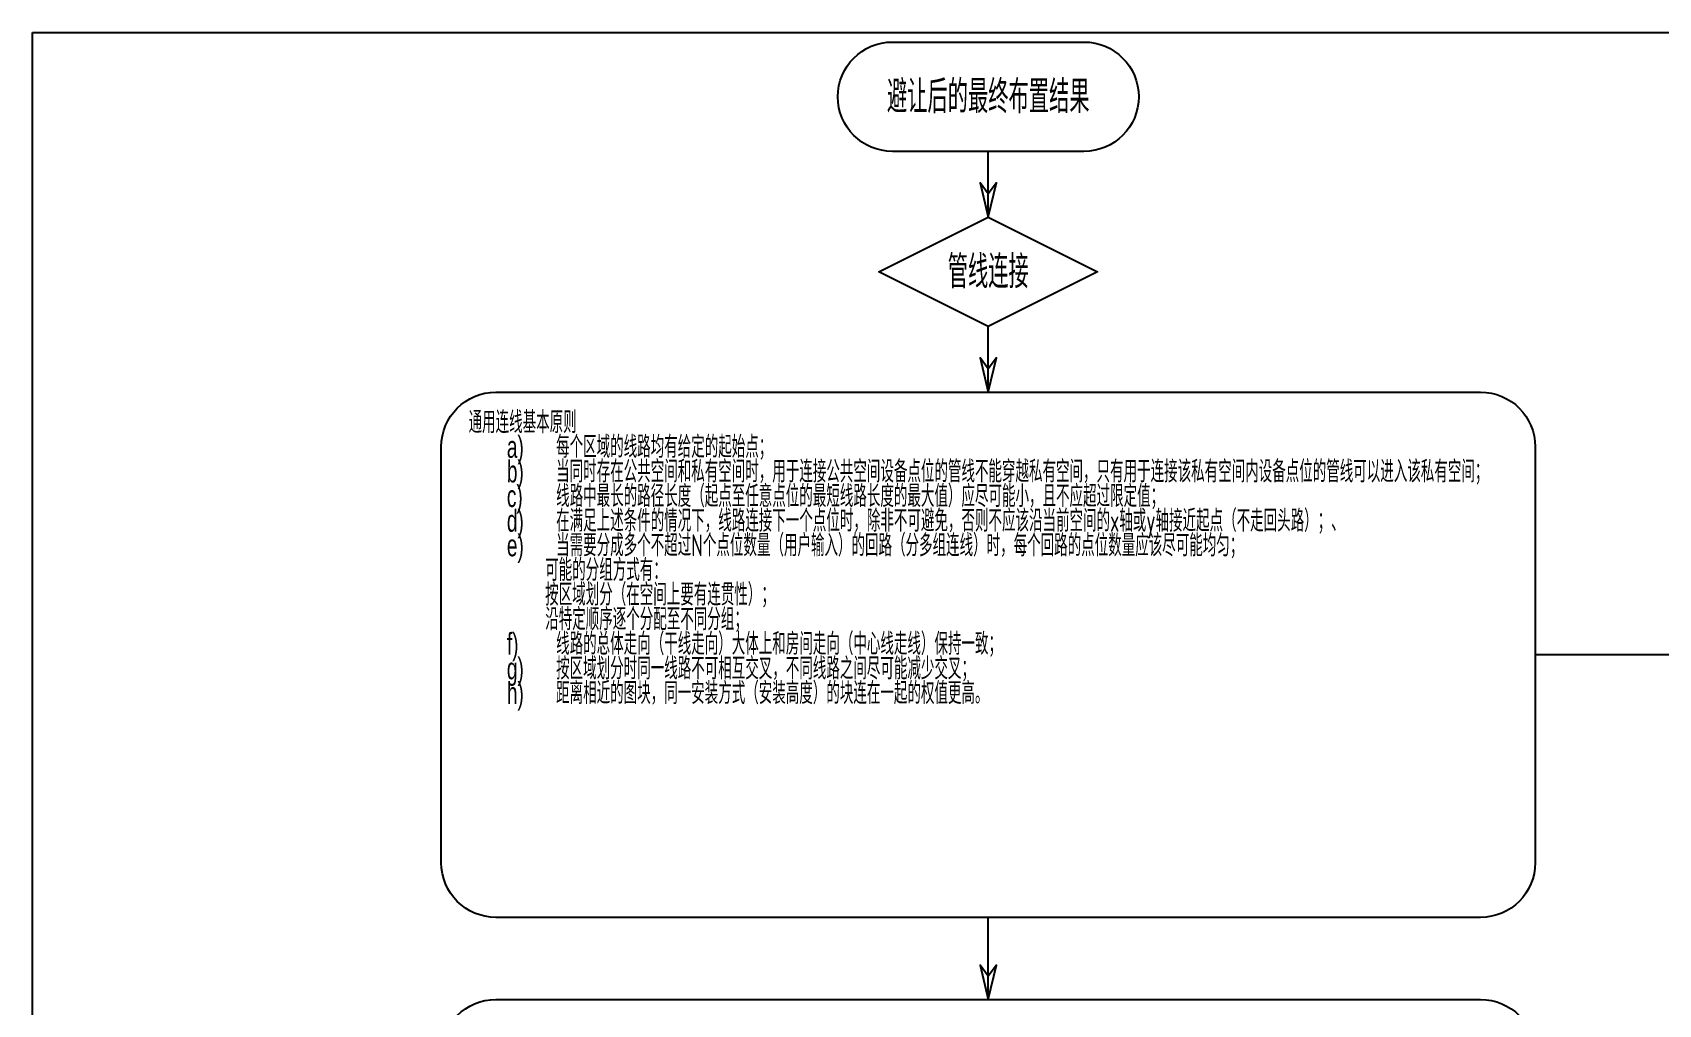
# Model space of a CAD drawing. Header units: millimetres. Extents: x 0 to 4164250, y 0 to 1261500.
# Drawn here: x 3569750 to 3867000, y 242845 to 420500 of the extents above; entities that cross this region are included whole.
import ezdxf
from ezdxf.enums import TextEntityAlignment as Align

# ---------------------------------------------------------------- set-up
doc = ezdxf.new("R2010")
doc.units = ezdxf.units.MM
doc.header["$LTSCALE"] = 1000
for name, color, linetype in [('C-SHET-SHET', 144, 'Continuous'), ('E-UNIV-DIAG', 2, 'Continuous'), ('E-UNIV-NOTE', 6, 'Continuous')]:
    doc.layers.add(name, color=color, linetype=linetype)
doc.styles.add('TH-STYLE3', font='tssdeng.shx', dxfattribs={"width": 0.65, "bigfont": 'tssdchn.shx'})

msp = doc.modelspace()

# ---------------------------------------------------------------- linework, layer by layer
at = {"layer": 'C-SHET-SHET'}
msp.add_lwpolyline([(3569750, 420500), (4164250, 420500), (4164250, 0), (3569750, 0)], close=True, dxfattribs=at)
at = {"layer": 'E-UNIV-DIAG', "color": 3}
msp.add_lwpolyline([(3726972.03, 418764.76), (3761972.03, 418764.76, -0.414213562), (3771972.03, 408764.76), (3771972.03, 408764.76, -0.414213562), (3761972.03, 398764.76), (3726972.03, 398764.76, -0.414213562), (3716972.03, 408764.76), (3716972.03, 408764.76, -0.414213562)], format="xyb", close=True, dxfattribs=at)
at = {"layer": 'E-UNIV-DIAG'}
for points in [[(3744472.03, 386764.76), (3744472.03, 398764.76)], [(3744472.03, 386764.76), (3745972.03, 393041), (3744472.03, 391041), (3742972.03, 393041), (3744472.03, 386764.76)], [(3744472.03, 354764.76), (3744472.03, 366764.76)], [(3744472.03, 354764.76), (3745972.03, 361041), (3744472.03, 359041), (3742972.03, 361041), (3744472.03, 354764.76)], [(3744472.03, 243764.76), (3744472.03, 258764.76)], [(3744472.03, 243764.76), (3745972.03, 250041), (3744472.03, 248041), (3742972.03, 250041), (3744472.03, 243764.76)]]:
    msp.add_lwpolyline(points, dxfattribs=at)
msp.add_lwpolyline([(3744472.03, 386764.76), (3764472.03, 376764.76), (3744472.03, 366764.76), (3724472.03, 376764.76)], close=True, dxfattribs=at)
for points in [[(3834472.03, 258764.76), (3654472.03, 258764.76, -0.414213562), (3644472.03, 268764.76), (3644472.03, 344764.76, -0.414213562), (3654472.03, 354764.76), (3834472.03, 354764.76, -0.414213562), (3844472.03, 344764.76), (3844472.03, 268764.76, -0.414213562)], [(3834472.03, 131764.76), (3654472.03, 131764.76, -0.414213562), (3644472.03, 141764.76), (3644472.03, 233764.76, -0.414213562), (3654472.03, 243764.76), (3834472.03, 243764.76, -0.414213562), (3844472.03, 233764.76), (3844472.03, 141764.76, -0.414213562)]]:
    msp.add_lwpolyline(points, format="xyb", close=True, dxfattribs=at)
at = {"layer": 'E-UNIV-DIAG', "color": 1}
msp.add_lwpolyline([(3984472.03, 243764.76), (3984472.03, 296764.76, 0.414213562), (3974472.03, 306764.76), (3844472.03, 306764.76)], format="xyb", dxfattribs=at)

# ---------------------------------------------------------------- texts
at = {"layer": 'E-UNIV-NOTE', "style": 'TH-STYLE3', "width": 0.65}
for s, p in [('避让后的最终布置结果', (3744472.03, 408764.76)), ('管线连接', (3744472.03, 376764.76))]:
    msp.add_text(s, height=6000, dxfattribs=at).set_placement(p, align=Align.MIDDLE_CENTER)
at = {"layer": 'E-UNIV-NOTE', "insert": (3649472.03, 351264.76), "char_height": 4000, "attachment_point": 1, "line_spacing_factor": 0.675, "style": 'TH-STYLE3'}
msp.add_mtext_dynamic_manual_height_columns('通用连线基本原则\\P\\pi-7000,l14000;{\\fMontserrat|b0|i0|c134|p2;a)^I}每个区域的线路均有给定的起始点；{\\H1.49965x; }\\P{\\fMontserrat|b0|i0|c134|p2;b)^I}当同时存在公共空间和私有空间时，用于连接公共空间设备点位的管线不能穿越私有空间，只有用于连接该私有空间内设备点位的管线可以进入该私有空间；{\\H1.93931x; }\\P{\\fMontserrat|b0|i0|c134|p2;c)^I}线路中最长的路径长度（起点至任意点位的最短线路长度的最大值）应尽可能小，且不应超过限定值；{\\H1.98328x; }\\P{\\fMontserrat|b0|i0|c134|p2;d)^I}在满足上述条件的情况下，线路连接下一个点位时，除非不可避免，否则不应该沿当前空间的x轴或y轴接近起点（不走回头路）；、{\\H1.98768x; }\\P{\\fMontserrat|b0|i0|c134|p2;e)^I}当需要分成多个不超过{\\C7;N个点位数量（用户输入）}的回路（分多组连线）时，每个回路的点位数量应该尽可能均匀；{\\H1.98812x; }\\P\\pi0;可能的分组方式有：{\\H1.90518x; }\\P按区域划分（在空间上要有连贯性）；{\\H1.92386x; }\\P沿特定顺序逐个分配至不同分组；{\\H1.92573x; }\\P\\pi-7000;{\\fMontserrat|b0|i0|c134|p2;f)^I}线路的总体走向（干线走向）大体上和房间走向（中心线走线）保持一致；{\\H2.00889x; }\\P{\\fMontserrat|b0|i0|c134|p2;g)^I}按区域划分时同一线路不可相互交叉，不同线路之间尽可能减少交叉；{\\H1.99024x; }\\P{\\fMontserrat|b0|i0|c134|p2;h)^I}距离相近的图块，同一安装方式（安装高度）的块连在一起的权值更高。{\\H1.98837x; }', width=200000, gutter_width=1250, heights=[0], dxfattribs=at)

doc.saveas('drawing.dxf')
